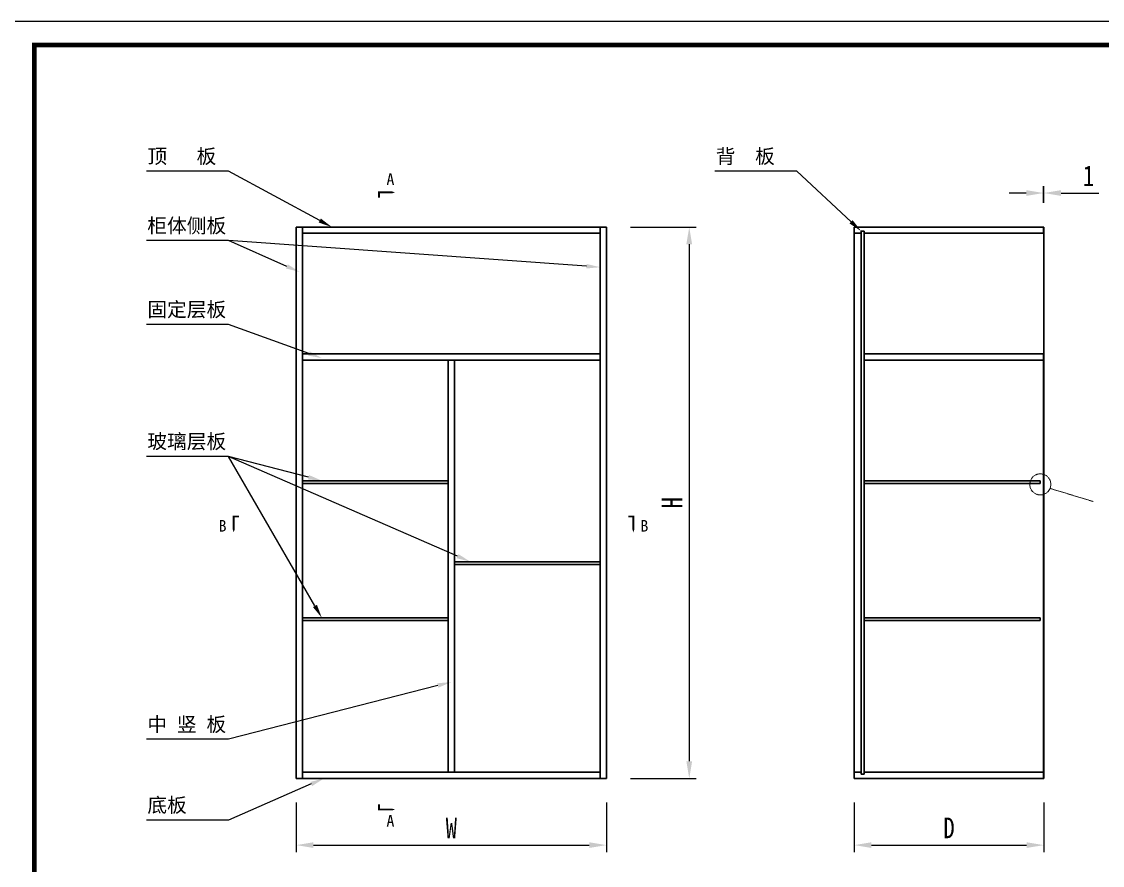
# Model space of a CAD drawing. Header units: millimetres. Extents: x 0 to 1097966, y -63096 to 223085.
# Drawn here: x 339689.3 to 340002.8, y -54193.3 to -53948.4 of the extents above; entities that cross this region are included whole.
import ezdxf
from ezdxf import colors
from ezdxf.entities.mleader import LeaderData, LeaderLine
from ezdxf.math import Vec2, Vec3

# ---------------------------------------------------------------- set-up
doc = ezdxf.new("R2010")
doc.units = ezdxf.units.MM
doc.linetypes.add('DASH', pattern=[0.35, 0.25, -0.1])
doc.styles.get("Standard").update_dxf_attribs({"font": 'arial.ttf'})
doc.styles.add('TEXT', font='', dxfattribs={"width": 0.8})
doc.styles.add('宋体', font='')
doc.styles.get('TEXT').set_extended_font_data('SimSun')
doc.styles.get('宋体').set_extended_font_data('SimSun')
doc.dimstyles.new('副本 (2) (2) ISO-25', dxfattribs={"dimtxt": 18, "dimasz": 13, "dimexe": 6, "dimexo": 12, "dimgap": 6, "dimtad": 1, "dimtxsty": 'TEXT', "dimcen": 2.5, "dimclrd": 5, "dimclre": 5, "dimclrt": 5, "dimadec": 0, "dimazin": 0, "dimtfac": 1, "dimtmove": 0, "dimatfit": 3, "dimldrblk": 'BOXFILLED', "dimfxl": 1.25, "dimarcsym": 0})

# ---------------------------------------------------------------- blocks, each defined once
blk = doc.blocks.new('*D369')
at = {"color": 5, "lineweight": -2, "transparency": 16777216}
for p, q in [((339768.94, -54175.03), (339768.94, -54189.38)), ((339858.94, -54175.03), (339858.94, -54189.38)), ((339773.94, -54187.38), (339853.94, -54187.38))]:
    blk.add_line(p, q, dxfattribs=at)
at = {"color": 5, "transparency": 16777216}
for points in [[(339773.94, -54186.55), (339773.94, -54188.21), (339768.94, -54187.38)], [(339853.94, -54186.55), (339853.94, -54188.21), (339858.94, -54187.38)]]:
    blk.add_solid(points, dxfattribs=at)
at = {"layer": 'Defpoints', "color": 0, "transparency": 16777216}
for p in [(339768.94, -54168.03), (339858.94, -54168.03), (339858.94, -54187.38)]:
    blk.add_point(p, dxfattribs=at)
at = {"color": 5, "transparency": 16777216, "insert": (339813.94, -54182.38), "char_height": 6, "attachment_point": 5, "style": 'TEXT'}
blk.add_mtext('W', dxfattribs=at)
blk = doc.blocks.new('_BoxFilled')
at = {"color": 0, "linetype": 'ByBlock', "lineweight": -2}
blk.add_line((-0.5, 0), (-1, 0), dxfattribs=at)
at = {"color": 0, "linetype": 'ByBlock'}
blk.add_solid([(-0.5, 0.5), (0.5, 0.5), (-0.5, -0.5), (0.5, -0.5)], dxfattribs=at)
blk = doc.blocks.new('*D370')
at = {"color": 5, "lineweight": -2, "transparency": 16777216}
for p, q in [((339930.85, -54175.03), (339930.85, -54189.38)), ((339985.85, -54175.03), (339985.85, -54189.38)), ((339935.85, -54187.38), (339980.85, -54187.38))]:
    blk.add_line(p, q, dxfattribs=at)
at = {"color": 5, "transparency": 16777216}
for points in [[(339935.85, -54186.55), (339935.85, -54188.21), (339930.85, -54187.38)], [(339980.85, -54186.55), (339980.85, -54188.21), (339985.85, -54187.38)]]:
    blk.add_solid(points, dxfattribs=at)
at = {"layer": 'Defpoints', "color": 0, "transparency": 16777216}
for p in [(339930.85, -54168.03), (339985.85, -54168.03), (339985.85, -54187.38)]:
    blk.add_point(p, dxfattribs=at)
at = {"color": 5, "transparency": 16777216, "insert": (339958.35, -54182.38), "char_height": 6, "attachment_point": 5, "style": 'TEXT'}
blk.add_mtext('D', dxfattribs=at)
blk = doc.blocks.new('*D371')
at = {"color": 5, "lineweight": -2, "transparency": 16777216}
for p, q in [((339865.94, -54008.03), (339884.97, -54008.03)), ((339882.97, -54013.03), (339882.97, -54163.03)), ((339865.94, -54168.03), (339884.97, -54168.03))]:
    blk.add_line(p, q, dxfattribs=at)
at = {"color": 5, "transparency": 16777216}
for points in [[(339882.13, -54013.03), (339883.8, -54013.03), (339882.97, -54008.03)], [(339882.13, -54163.03), (339883.8, -54163.03), (339882.97, -54168.03)]]:
    blk.add_solid(points, dxfattribs=at)
at = {"layer": 'Defpoints', "color": 0, "transparency": 16777216}
for p in [(339858.94, -54008.03), (339858.94, -54168.03), (339882.97, -54168.03)]:
    blk.add_point(p, dxfattribs=at)
at = {"color": 5, "transparency": 16777216, "insert": (339877.97, -54088.03), "char_height": 6, "attachment_point": 5, "rotation": 90, "style": 'TEXT'}
blk.add_mtext('H', dxfattribs=at)
blk = doc.blocks.new('*D375')
at = {"color": 5, "lineweight": -2, "transparency": 16777216}
for p, q in [((339985.75, -54001.03), (339985.75, -53996.15)), ((339985.85, -54001.03), (339985.85, -53996.15)), ((339980.75, -53998.15), (339975.75, -53998.15)), ((339985.75, -53998.15), (339985.85, -53998.15)), ((339990.85, -53998.15), (340001.8, -53998.15))]:
    blk.add_line(p, q, dxfattribs=at)
at = {"color": 5, "transparency": 16777216}
for points in [[(339980.75, -53997.31), (339980.75, -53998.98), (339985.75, -53998.15)], [(339990.85, -53997.31), (339990.85, -53998.98), (339985.85, -53998.15)]]:
    blk.add_solid(points, dxfattribs=at)
at = {"layer": 'Defpoints', "color": 0, "transparency": 16777216}
for p in [(339985.85, -53998.15), (339985.75, -54008.03), (339985.85, -54008.03)]:
    blk.add_point(p, dxfattribs=at)
at = {"color": 5, "transparency": 16777216, "insert": (339998.83, -53993.15), "char_height": 6, "attachment_point": 5, "style": 'TEXT'}
blk.add_mtext('1', dxfattribs=at)

msp = doc.modelspace()

# ---------------------------------------------------------------- linework, layer by layer
at = {"lineweight": 30}
for p, q in [((339768.937, -54008.032), (339768.937, -54168.032)), ((339768.937, -54008.032), (339858.937, -54008.032)), ((339770.737, -54008.032), (339770.737, -54168.032)), ((339857.137, -54008.032), (339857.137, -54168.032)), ((339858.937, -54008.032), (339858.937, -54168.032)), ((339930.854, -54008.032), (339985.854, -54008.032)), ((339930.854, -54008.032), (339930.854, -54168.032)), ((339985.754, -54008.032), (339985.754, -54009.832)), ((339985.854, -54008.032), (339985.854, -54168.032)), ((339770.737, -54009.832), (339857.137, -54009.832)), ((339930.854, -54009.832), (339932.854, -54009.832)), ((339932.854, -54009.232), (339933.754, -54009.232)), ((339932.854, -54009.232), (339932.854, -54166.832)), ((339933.754, -54009.232), (339933.754, -54166.832)), ((339933.754, -54009.832), (339985.754, -54009.832)), ((339770.737, -54044.832), (339857.137, -54044.832)), ((339770.737, -54046.632), (339857.137, -54046.632)), ((339813.037, -54046.632), (339813.037, -54166.232)), ((339814.837, -54046.632), (339814.837, -54166.232)), ((339933.754, -54044.832), (339985.754, -54044.832)), ((339933.754, -54046.632), (339985.754, -54046.632)), ((339985.754, -54044.832), (339985.754, -54166.232)), ((339768.937, -54168.032), (339858.937, -54168.032)), ((339770.737, -54166.232), (339857.137, -54166.232)), ((339930.854, -54166.232), (339932.854, -54166.232)), ((339930.854, -54168.032), (339985.854, -54168.032)), ((339932.854, -54166.832), (339933.754, -54166.832)), ((339933.754, -54166.232), (339985.754, -54166.232)), ((339985.754, -54166.232), (339985.754, -54168.032))]:
    msp.add_line(p, q, dxfattribs=at)
at = {"color": 4, "lineweight": 30}
for p, q in [((339813.037, -54081.632), (339770.737, -54081.632)), ((339813.037, -54082.432), (339770.737, -54082.432)), ((339984.754, -54081.632), (339933.754, -54081.632)), ((339984.754, -54082.432), (339933.754, -54082.432)), ((339984.754, -54081.632), (339984.754, -54082.432)), ((339857.137, -54105.132), (339814.837, -54105.132)), ((339857.137, -54105.932), (339814.837, -54105.932)), ((339813.037, -54121.432), (339770.737, -54121.432)), ((339984.754, -54121.432), (339933.754, -54121.432)), ((339984.754, -54121.432), (339984.754, -54122.232)), ((339813.037, -54122.232), (339770.737, -54122.232)), ((339984.754, -54122.232), (339933.754, -54122.232))]:
    msp.add_line(p, q, dxfattribs=at)
at = {"color": 251, "linetype": 'DASH', "lineweight": 13, "true_color": 0x636466}
msp.add_line((339987.654, -54083.862), (340000.175, -54087.677), dxfattribs=at)
msp.add_lwpolyline([(339686.218, -54349.356), (340253.218, -54349.356), (340253.218, -53948.406), (339686.218, -53948.406)], close=True)
at = {"const_width": 1.35}
msp.add_lwpolyline([(339692.968, -54342.606), (340246.468, -54342.606), (340246.468, -53955.156), (339692.968, -53955.156)], close=True, dxfattribs=at)
for points in [[(339797.599, -53997.957, 0, 1.08, 0), (339795.916, -53997.957, 0.54, 0.54, 0), (339792.967, -53997.957, 0.54, 0.54, 0), (339792.967, -53999.472, 0.54, 0.54, 0)], [(339750.795, -54096.651, 0, 1.08, 0), (339750.795, -54094.968, 0.54, 0.54, 0), (339750.795, -54092.019, 0.54, 0.54, 0), (339752.311, -54092.019, 0.54, 0.54, 0)], [(339866.768, -54096.651, 0, 1.08, 0), (339866.768, -54094.968, 0.54, 0.54, 0), (339866.768, -54092.019, 0.54, 0.54, 0), (339865.253, -54092.019, 0.54, 0.54, 0)], [(339797.599, -54177.056, 0, 1.08, 0), (339795.916, -54177.056, 0.54, 0.54, 0), (339792.967, -54177.056, 0.54, 0.54, 0), (339792.967, -54175.541, 0.54, 0.54, 0)]]:
    msp.add_lwpolyline(points, format="xyseb")
at = {"color": 251, "linetype": 'DASH', "lineweight": 13, "true_color": 0x636466}
msp.add_circle((339984.835, -54082.695), 3.052, dxfattribs=at)

# ---------------------------------------------------------------- texts
at = {"color": 4, "attachment_point": 4, "style": '宋体'}
for s, insert, char_height, width in [('顶   板', (339725.741, -53987.709), 4.1923, 31.34167), ('背  板', (339890.657, -53987.709), 4.1923, 31.34167), ('{\\C256;A}', (339795.121, -53994.126), 3.3539, 4.17765), ('柜体侧板', (339725.741, -54007.857), 4.1923, 31.34167), ('固定层板', (339725.741, -54032.195), 4.1923, 31.34167), ('玻璃层板', (339725.741, -54070.485), 4.1923, 31.34167), ('{\\C256;B}', (339746.424, -54094.723), 3.3539, 4.17765), ('{\\C256;B}', (339868.815, -54094.723), 3.3539, 4.17765), ('中 竖 板', (339725.741, -54152.559), 4.1923, 31.34167), ('底板', (339725.741, -54176.004), 4.1923, 31.34167), ('{\\C256;A}', (339795.121, -54180.3), 3.3539, 4.17765)]:
    msp.add_mtext(s, dxfattribs=dict(at, insert=insert, char_height=char_height, width=width))

# ---------------------------------------------------------------- dimensions: what is measured, and where the dimension line sits
for base, p1, p2, text, picture, middle in [((339985.854, -53998.146), (339985.754, -54008.032), (339985.854, -54008.032), '1', '*D375', (339998.828, -53993.146)), ((339858.937, -54187.379), (339768.937, -54168.032), (339858.937, -54168.032), 'W', '*D369', (339813.937, -54182.379)), ((339985.854, -54187.379), (339930.854, -54168.032), (339985.854, -54168.032), 'D', '*D370', (339958.354, -54182.379))]:
    dim = msp.add_linear_dim(base=base, p1=p1, p2=p2, text=text, dimstyle='副本 (2) (2) ISO-25', override={"dimtxt": 6, "dimasz": 5, "dimexe": 2, "dimexo": 7, "dimgap": 2, "dimfxl": 30, "dimfxlon": 1})
    dim.commit()
    dim.dimension.update_dxf_attribs({"geometry": picture, "text_midpoint": middle})
dim = msp.add_linear_dim(base=(339882.965, -54168.032), p1=(339858.937, -54008.032), p2=(339858.937, -54168.032), angle=90, text='H', dimstyle='副本 (2) (2) ISO-25', override={"dimtxt": 6, "dimasz": 5, "dimexe": 2, "dimexo": 7, "dimgap": 2, "dimfxl": 30, "dimfxlon": 1})
dim.commit()
dim.dimension.update_dxf_attribs({"geometry": '*D371', "text_midpoint": (339877.965, -54088.032)})

# ---------------------------------------------------------------- leaders
at = {"color": 4}
ml = msp.add_multileader_mtext('Standard', dxfattribs=at)
ml.set_content('', color=4)
ml.set_leader_properties()
ml.build(insert=Vec2(0, 0))
ctx = ml.context
ctx.base_point, ctx.plane_origin = Vec3(339721.507, -53991.824), Vec3(339770.997, -53969.527)
ctx.text_align_type = 2
notes = []
notes.append((ctx, [(0, (1, 1, 0), (339749.285, -53991.824), (-1, 0), 23.779, [(0, [(339779.284, -54008.032)], 0, [])])]))
ctx.mtext.insert, ctx.mtext.alignment, ctx.mtext.flow_direction = Vec3(339723.507, -53989.824), 3, 5
ml = msp.add_multileader_mtext('Standard', dxfattribs=at)
ml.set_content('', color=4)
ml.set_leader_properties()
ml.build(insert=Vec2(0, 0))
ctx = ml.context
ctx.base_point, ctx.plane_origin = Vec3(339886.422, -53991.824), Vec3(339935.913, -53969.527)
ctx.text_align_type = 2
notes.append((ctx, [(0, (1, 1, 0), (339914.201, -53991.824), (-1, 0), 23.779, [(0, [(339932.854, -54009.232)], 0, [])])]))
ctx.mtext.insert, ctx.mtext.alignment, ctx.mtext.flow_direction = Vec3(339888.422, -53989.824), 3, 5
ml = msp.add_multileader_mtext('Standard', dxfattribs=at)
ml.set_content('', color=4)
ml.set_leader_properties()
ml.build(insert=Vec2(0, 0))
ctx = ml.context
ctx.base_point, ctx.plane_origin = Vec3(339721.507, -54011.972), Vec3(339770.997, -53989.675)
ctx.text_align_type = 2
notes.append((ctx, [(0, (1, 1, 0), (339749.285, -54011.972), (-1, 0), 23.779, [(0, [(339769.894, -54021.05)], 0, [])])]))
ctx.mtext.insert, ctx.mtext.alignment, ctx.mtext.flow_direction = Vec3(339723.507, -54009.972), 3, 5
ml = msp.add_multileader_mtext('Standard', dxfattribs=at)
ml.set_content('', color=4)
ml.set_leader_properties()
ml.build(insert=Vec2(0, 0))
ctx = ml.context
ctx.base_point, ctx.plane_origin = Vec3(339721.507, -54011.972), Vec3(339770.997, -53989.675)
ctx.text_align_type = 2
notes.append((ctx, [(0, (1, 1, 0), (339749.285, -54011.972), (-1, 0), 23.779, [(0, [(339857.137, -54019.678)], 0, [])])]))
ctx.mtext.insert, ctx.mtext.alignment, ctx.mtext.flow_direction = Vec3(339723.507, -54009.972), 3, 5
ml = msp.add_multileader_mtext('Standard', dxfattribs=at)
ml.set_content('', color=4)
ml.set_leader_properties()
ml.build(insert=Vec2(0, 0))
ctx = ml.context
ctx.base_point, ctx.plane_origin = Vec3(339721.507, -54036.309), Vec3(339770.997, -54014.013)
ctx.text_align_type = 2
notes.append((ctx, [(0, (1, 1, 0), (339749.285, -54036.309), (-1, 0), 23.779, [(0, [(339776.367, -54046.057)], 0, [])])]))
ctx.mtext.insert, ctx.mtext.alignment, ctx.mtext.flow_direction = Vec3(339723.507, -54034.309), 3, 5
ml = msp.add_multileader_mtext('Standard', dxfattribs=at)
ml.set_content('', color=4)
ml.set_leader_properties()
ml.build(insert=Vec2(0, 0))
ctx = ml.context
ctx.base_point, ctx.plane_origin = Vec3(339721.507, -54074.6), Vec3(339770.997, -54052.303)
ctx.text_align_type = 2
notes.append((ctx, [(0, (1, 1, 0), (339749.285, -54074.6), (-1, 0), 23.779, [(0, [(339776.367, -54081.632)], 0, [])])]))
ctx.mtext.insert, ctx.mtext.alignment, ctx.mtext.flow_direction = Vec3(339723.507, -54072.6), 3, 5
ml = msp.add_multileader_mtext('Standard', dxfattribs=at)
ml.set_content('', color=4)
ml.set_leader_properties()
ml.build(insert=Vec2(0, 0))
ctx = ml.context
ctx.base_point, ctx.plane_origin = Vec3(339721.507, -54074.6), Vec3(339770.997, -54112.949)
ctx.text_align_type = 2
notes.append((ctx, [(0, (1, 1, 0), (339749.285, -54074.6), (-1, 0), 23.779, [(0, [(339819.419, -54105.132)], 0, [])])]))
ctx.mtext.insert, ctx.mtext.alignment, ctx.mtext.flow_direction = Vec3(339723.507, -54072.6), 3, 5
ml = msp.add_multileader_mtext('Standard', dxfattribs=at)
ml.set_content('', color=4)
ml.set_leader_properties()
ml.build(insert=Vec2(0, 0))
ctx = ml.context
ctx.base_point, ctx.plane_origin = Vec3(339721.507, -54074.6), Vec3(339770.997, -54052.303)
ctx.text_align_type = 2
notes.append((ctx, [(0, (1, 1, 0), (339749.285, -54074.6), (-1, 0), 23.779, [(0, [(339776.367, -54121.432)], 0, [])])]))
ctx.mtext.insert, ctx.mtext.alignment, ctx.mtext.flow_direction = Vec3(339723.507, -54072.6), 3, 5
ml = msp.add_multileader_mtext('Standard', dxfattribs=at)
ml.set_content('', color=4)
ml.set_leader_properties()
ml.build(insert=Vec2(0, 0))
ctx = ml.context
ctx.base_point, ctx.plane_origin = Vec3(339721.507, -54156.673), Vec3(339770.997, -54134.377)
ctx.text_align_type = 2
notes.append((ctx, [(0, (1, 1, 0), (339749.285, -54156.673), (-1, 0), 23.779, [(0, [(339813.901, -54140.061)], 0, [])])]))
ctx.mtext.insert, ctx.mtext.alignment, ctx.mtext.flow_direction = Vec3(339723.507, -54154.673), 3, 5
ml = msp.add_multileader_mtext('Standard', dxfattribs=at)
ml.set_content('', color=4)
ml.set_leader_properties()
ml.build(insert=Vec2(0, 0))
ctx = ml.context
ctx.base_point, ctx.plane_origin = Vec3(339721.507, -54180.118), Vec3(339770.997, -54157.822)
ctx.text_align_type = 2
notes.append((ctx, [(0, (1, 1, 0), (339749.285, -54180.118), (-1, 0), 23.779, [(0, [(339776.975, -54168.032)], 0, [])])]))
ctx.mtext.insert, ctx.mtext.alignment, ctx.mtext.flow_direction = Vec3(339723.507, -54178.118), 3, 5
for ctx, leaders in notes:
    for number, flags, end, landing, length, lines in leaders:
        leader = LeaderData()
        leader.index, (leader.has_last_leader_line, leader.has_dogleg_vector, leader.attachment_direction) = number, flags
        leader.last_leader_point, leader.dogleg_vector, leader.dogleg_length = Vec3(end), Vec3(landing), length
        for number, points, colour, breaks in lines:
            line = LeaderLine()
            line.index, line.vertices, line.color, line.breaks = number, Vec3.list(points), colors.encode_raw_color(colour), breaks
            leader.lines.append(line)
        ctx.leaders.append(leader)

doc.saveas('drawing.dxf')
